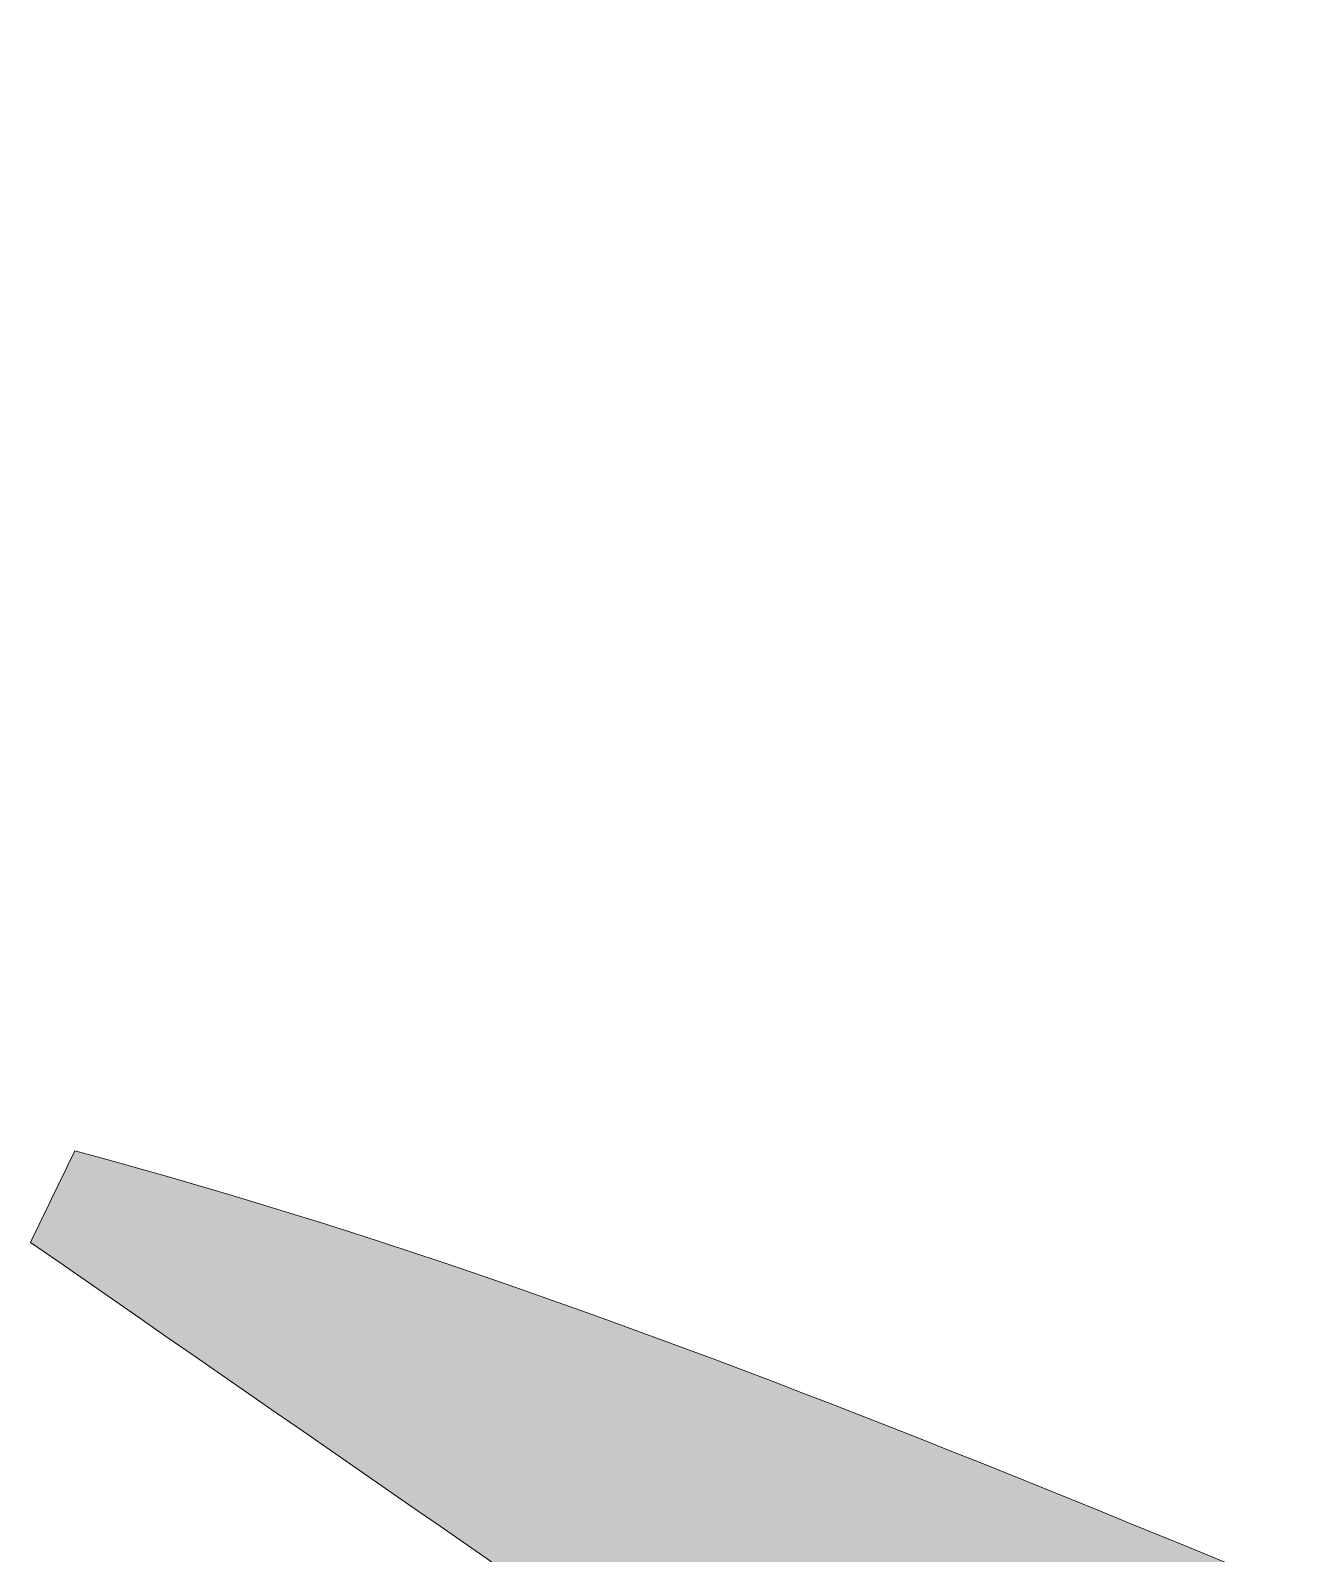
# Model space of a CAD drawing. Header units: inches. Extents: x 72 to 1008, y -1010 to -70.
# Drawn here: x 741.18 to 752.43, y -691.29 to -677.84 of the extents above; entities that cross this region are included whole.
import ezdxf

# ---------------------------------------------------------------- set-up
doc = ezdxf.new("R2010")
doc.units = ezdxf.units.IN
doc.header["$MEASUREMENT"] = 0
doc.layers.add('Layer 1', color=7, linetype='Continuous')

# ---------------------------------------------------------------- blocks, each defined once
blk = doc.blocks.new('block 2')
at = {"layer": 'Layer 1', "true_color": 0x71020c}
h = blk.add_hatch(color=16, dxfattribs=at)
h.dxf.hatch_style = 2
edge = h.paths.add_edge_path()
edge.add_spline(control_points=[(807.322, -708.975), (809.984, -707.763), (812.985, -707.179), (815.185, -704.792), (808.506, -704.557), (801.933, -705.501), (795.043, -705.737), (795.438, -704.335), (795.663, -703.246), (796.049, -702.217), (797.7, -697.815), (799.401, -693.432), (801.08, -689.041), (803.483, -682.751), (805.913, -676.47), (808.252, -670.155), (808.64, -669.106), (809.44, -667.954), (808.387, -666.116), (799.84, -677.204), (792.658, -688.752), (784.172, -699.83), (782.679, -697.338), (781.499, -695.39), (780.34, -693.43), (779.175, -691.46), (778.133, -689.41), (776.849, -687.524), (775.646, -685.758), (775.206, -683.365), (772.412, -681.892), (773.762, -688.425), (774.983, -694.334), (776.365, -701.019), (769.986, -698.532), (764.276, -696.224), (758.506, -694.08), (752.859, -691.981), (747.407, -689.291), (741.573, -687.734), (741.443, -688.003), (741.312, -688.273), (741.182, -688.542), (751.471, -695.672), (761.761, -702.802), (772.56, -710.286), (767.968, -712.498), (763.852, -714.48), (759.736, -716.462), (759.807, -716.801), (759.878, -717.14), (759.948, -717.478), (764.554, -718.535), (769.373, -717.425), (774.183, -718.204), (773.78, -719.442), (773.506, -720.553), (773.065, -721.593), (769.246, -730.603), (765.386, -739.596), (761.56, -748.603), (758.628, -755.504), (755.713, -762.412), (752.839, -769.337), (752.553, -770.025), (752.606, -770.853), (752.502, -771.617), (752.78, -771.738), (753.057, -771.859), (753.334, -771.981), (757.51, -767.149), (760.44, -761.413), (764.056, -756.181), (767.667, -750.955), (771.04, -745.564), (774.513, -740.242), (778.025, -734.86), (781.532, -729.474), (785.319, -723.664), (788.62, -728.569), (791.613, -733.017), (794.606, -737.465), (794.928, -737.351), (795.251, -737.237), (795.573, -737.122), (795.428, -731.973), (793.246, -727.045), (793.048, -721.399), (805.221, -726.06), (817.004, -730.572), (828.786, -735.084), (828.948, -734.788), (829.109, -734.492), (829.271, -734.196), (819.132, -727.178), (808.992, -720.16), (798.308, -712.764), (801.755, -711.324), (804.574, -710.226), (807.322, -708.975)], knot_values=[0, 0, 0, 0, 1, 1, 1, 2, 2, 2, 3, 3, 3, 4, 4, 4, 5, 5, 5, 6, 6, 6, 7, 7, 7, 8, 8, 8, 9, 9, 9, 10, 10, 10, 11, 11, 11, 12, 12, 12, 13, 13, 13, 14, 14, 14, 15, 15, 15, 16, 16, 16, 17, 17, 17, 18, 18, 18, 19, 19, 19, 20, 20, 20, 21, 21, 21, 22, 22, 22, 23, 23, 23, 24, 24, 24, 25, 25, 25, 26, 26, 26, 27, 27, 27, 28, 28, 28, 29, 29, 29, 30, 30, 30, 31, 31, 31, 32, 32, 32, 33, 33, 33, 33], degree=3, periodic=1)
at = {"layer": 'Layer 1', "lineweight": 0}
blk.add_open_spline([(807.322, -708.975), (809.984, -707.763), (812.985, -707.179), (815.185, -704.792), (808.506, -704.557), (801.933, -705.501), (795.043, -705.737), (795.438, -704.335), (795.663, -703.246), (796.049, -702.217), (797.7, -697.815), (799.401, -693.432), (801.08, -689.041), (803.483, -682.751), (805.913, -676.47), (808.252, -670.155), (808.64, -669.106), (809.44, -667.954), (808.387, -666.116), (799.84, -677.204), (792.658, -688.752), (784.172, -699.83), (782.679, -697.338), (781.499, -695.39), (780.34, -693.43), (779.175, -691.46), (778.133, -689.41), (776.849, -687.524), (775.646, -685.758), (775.206, -683.365), (772.412, -681.892), (773.762, -688.425), (774.983, -694.334), (776.365, -701.019), (769.986, -698.532), (764.276, -696.224), (758.506, -694.08), (752.859, -691.981), (747.407, -689.291), (741.573, -687.734), (741.443, -688.003), (741.312, -688.273), (741.182, -688.542), (751.471, -695.672), (761.761, -702.802), (772.56, -710.286), (767.968, -712.498), (763.852, -714.48), (759.736, -716.462), (759.807, -716.801), (759.878, -717.14), (759.948, -717.478), (764.554, -718.535), (769.373, -717.425), (774.183, -718.204), (773.78, -719.442), (773.506, -720.553), (773.065, -721.593), (769.246, -730.603), (765.386, -739.596), (761.56, -748.603), (758.628, -755.504), (755.713, -762.412), (752.839, -769.337), (752.553, -770.025), (752.606, -770.853), (752.502, -771.617), (752.78, -771.738), (753.057, -771.859), (753.334, -771.981), (757.51, -767.149), (760.44, -761.413), (764.056, -756.181), (767.667, -750.955), (771.04, -745.564), (774.513, -740.242), (778.025, -734.86), (781.532, -729.474), (785.319, -723.664), (788.62, -728.569), (791.613, -733.017), (794.606, -737.465), (794.928, -737.351), (795.251, -737.237), (795.573, -737.122), (795.428, -731.973), (793.246, -727.045), (793.048, -721.399), (805.221, -726.06), (817.004, -730.572), (828.786, -735.084), (828.948, -734.788), (829.109, -734.492), (829.271, -734.196), (819.132, -727.178), (808.992, -720.16), (798.308, -712.764), (801.755, -711.324), (804.574, -710.226), (807.322, -708.975)], degree=3, knots=[0, 0, 0, 0, 1, 1, 1, 2, 2, 2, 3, 3, 3, 4, 4, 4, 5, 5, 5, 6, 6, 6, 7, 7, 7, 8, 8, 8, 9, 9, 9, 10, 10, 10, 11, 11, 11, 12, 12, 12, 13, 13, 13, 14, 14, 14, 15, 15, 15, 16, 16, 16, 17, 17, 17, 18, 18, 18, 19, 19, 19, 20, 20, 20, 21, 21, 21, 22, 22, 22, 23, 23, 23, 24, 24, 24, 25, 25, 25, 26, 26, 26, 27, 27, 27, 28, 28, 28, 29, 29, 29, 30, 30, 30, 31, 31, 31, 32, 32, 32, 33, 33, 33, 33], dxfattribs=at)

msp = doc.modelspace()

# ---------------------------------------------------------------- block references
at = {"layer": 'Layer 1'}
msp.add_blockref('block 2', (0, 0), dxfattribs=at)

doc.saveas('drawing.dxf')
